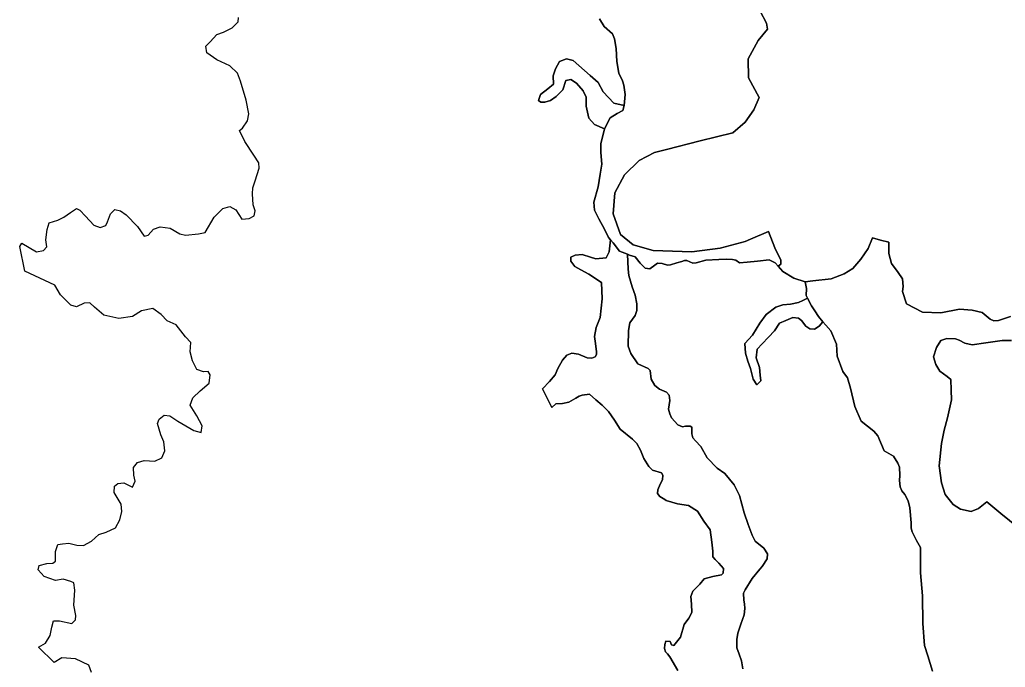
# Model space of a CAD drawing. Header units: inches. Extents: x 288635 to 1232953, y 676945 to 1655780.
# Drawn here: x 390905 to 413082, y 1185321 to 1199889 of the extents above; entities that cross this region are included whole.
import ezdxf

# ---------------------------------------------------------------- set-up
doc = ezdxf.new("R2010")
doc.units = ezdxf.units.IN
doc.header["$MEASUREMENT"] = 0

msp = doc.modelspace()

# ---------------------------------------------------------------- linework, layer by layer
at = {"color": 1}
for points in [[(407569.0394, 1200082.0095), (407706.623, 1199812.134), (407733.0814, 1199679.842), (407521.4143, 1199420.5499), (407294.6937, 1199011.6447), (407304.4555, 1198579.1732), (407542.581, 1198139.964), (407426.1641, 1197859.5051), (407230.372, 1197584.3378), (406949.9131, 1197346.2124), (406214.37, 1197166.2953), (405457.6602, 1196970.5033), (405187.7846, 1196901.7115), (404843.8256, 1196721.7945), (404510.4499, 1196399.0021), (404293.4912, 1195996.8347), (404256.4494, 1195520.5837), (404425.7831, 1195060.2078), (404706.242, 1194822.0823), (405161.3262, 1194695.0821), (406029.1613, 1194668.6237), (406664.1626, 1194753.2905), (407230.372, 1194901.4575), (407349.2605, 1194951.9215), (407752.4098, 1195123.0444), (407897.948, 1194761.1143), (408030.0282, 1194481.7138), (408030.0282, 1194390.2736), (407971.2151, 1194341.4416), (407902.393, 1194416.5203), (407770.1011, 1194485.3121), (407505.2116, 1194457.0085), (407276.6111, 1194431.6085), (407101.9858, 1194422.0835), (407022.6106, 1194479.2336), (406946.4105, 1194495.1086), (406803.5352, 1194501.4586), (406635.2598, 1194495.1086), (406346.3343, 1194479.2336), (406124.0838, 1194418.9085), (406051.0587, 1194415.7335), (405917.7084, 1194476.0586), (405863.7333, 1194472.8836), (405806.5832, 1194453.8335), (405689.1079, 1194422.0835), (405552.5827, 1194377.6334), (405479.5575, 1194371.2834), (405358.9073, 1194406.2084), (405257.3071, 1194412.5585), (405198.252, 1194370.0134), (405081.4117, 1194288.7332), (404979.8115, 1194298.8932), (404868.0513, 1194410.6534), (404751.2111, 1194552.8937), (404629.2908, 1194593.5338), (404578.1326, 1194613.9971), (404400.6904, 1194684.974), (404258.4501, 1194872.9344), (404201.3248, 1194938.6284), (404156.8499, 1194989.7746), (404065.4097, 1195177.735), (403938.4094, 1195406.3354), (403841.8893, 1195604.4558), (403821.5692, 1195782.2562), (403918.0894, 1196127.6969), (403963.8095, 1196412.1775), (404004.4496, 1196640.7779), (403980.4571, 1196904.9384), (403980.4571, 1197094.3556), (404060.8906, 1197437.2562), (404192.1242, 1197678.5567), (404348.7579, 1197775.9236), (404475.7581, 1197843.6571), (404509.6248, 1197962.1906), (404525.2165, 1198206.7572), (404496.9248, 1198415.1582), (404471.5248, 1198512.5251), (404382.6246, 1198686.0921), (404340.2912, 1198952.7926), (404327.5911, 1199244.8932), (404289.4911, 1199460.7936), (404242.9243, 1199575.0938), (404056.6573, 1199740.1942), (403950.8237, 1199909.5279)], [(413199.6794, 1193209.3829), (412926.6289, 1193120.4827), (412825.0287, 1193114.1327), (412742.4785, 1193152.2328), (412558.3281, 1193304.6331), (412336.0777, 1193355.4332), (412050.3271, 1193380.8332), (411631.2263, 1193291.933), (411218.4755, 1193310.9831), (410857.2518, 1193495.1676), (410772.4853, 1193774.8969), (410781.0654, 1193887.3526), (410770.4821, 1194056.6862), (410675.2319, 1194204.8532), (410521.7732, 1194405.9369), (410463.5648, 1194633.4791), (410458.2731, 1194882.1879), (410273.0644, 1194929.813), (410093.1474, 1194982.7298), (409997.8972, 1194744.6043), (409833.8552, 1194501.1871), (409653.9382, 1194294.8117), (409458.1461, 1194173.1031), (409161.8122, 1194061.9779), (408749.0614, 1194014.3528), (408579.7277, 1193993.1861), (408320.4355, 1194077.8529), (408077.0183, 1194226.0199), (407971.2151, 1194341.4416), (408030.0282, 1194390.2736), (408030.0282, 1194481.7138), (407897.948, 1194761.1143), (407752.4098, 1195123.0444), (407349.2605, 1194951.9215), (407230.372, 1194901.4575), (406664.1626, 1194753.2905), (406029.1613, 1194668.6237), (405161.3262, 1194695.0821), (404706.242, 1194822.0823), (404425.7831, 1195060.2078), (404256.4494, 1195520.5837), (404293.4912, 1195996.8347), (404510.4499, 1196399.0021), (404843.8256, 1196721.7945), (405187.7846, 1196901.7115), (405457.6602, 1196970.5033), (406214.37, 1197166.2953), (406949.9131, 1197346.2124), (407230.372, 1197584.3378), (407426.1641, 1197859.5051), (407542.581, 1198139.964), (407304.4555, 1198579.1732), (407294.6937, 1199011.6447), (407521.4143, 1199420.5499), (407733.0814, 1199679.842), (407706.623, 1199812.134), (407569.0394, 1200082.0095)], [(392524.2235, 1185203.3394), (392460.7233, 1185372.6731), (392159.0977, 1185510.2567), (391852.1805, 1185536.7151), (391677.5551, 1185425.5898), (391328.3044, 1185774.8405), (391487.0547, 1185864.7991), (391587.5966, 1186034.1327), (391624.6383, 1186224.6331), (391666.9718, 1186367.5084), (391799.2637, 1186367.5084), (392074.4309, 1186309.2999), (392159.0977, 1186388.6751), (392168.7576, 1186485.3709), (392124.4549, 1186718.6773), (392144.7749, 1187053.958), (392119.3749, 1187221.5983), (392053.3348, 1187252.0784), (391880.6144, 1187302.8785), (391712.9741, 1187277.4784), (391458.9736, 1187363.8386), (391321.8133, 1187516.2389), (391342.1333, 1187607.6791), (391514.8537, 1187653.3992), (391646.9339, 1187663.5592), (391712.9741, 1187709.2793), (391712.9741, 1187922.6397), (391763.7742, 1188080.12), (391870.4544, 1188100.4401), (392012.6947, 1188115.6801), (392190.495, 1188069.96), (392342.8953, 1188059.8), (392520.6957, 1188161.4002), (392683.256, 1188308.7205), (392850.8963, 1188359.5206), (393064.2568, 1188456.0408), (393160.777, 1188638.9212), (393206.4971, 1188826.8815), (393186.177, 1188989.4419), (393033.7767, 1189253.6024), (393038.8567, 1189395.8427), (393109.9769, 1189456.8028), (393247.1371, 1189472.0428), (393440.1775, 1189370.4426), (393501.1376, 1189507.6029), (393470.6576, 1189639.6832), (393465.5776, 1189817.4835), (393551.9377, 1189929.2437), (393704.3381, 1189974.9638), (393948.1785, 1189959.7238), (394105.6589, 1190035.924), (394171.699, 1190188.3243), (394146.2989, 1190396.6047), (394080.2588, 1190554.085), (394004.0587, 1190803.0055), (394044.6987, 1190904.6057), (394156.459, 1190990.9659), (394283.4592, 1190980.8059), (394461.2596, 1190858.8856), (394821.9403, 1190645.5252), (394989.5806, 1190604.8851), (395009.9007, 1190752.2054), (394893.0604, 1190980.8059), (394740.6601, 1191219.5663), (394801.6202, 1191382.1267), (394964.1806, 1191539.607), (395167.381, 1191712.3273), (395187.701, 1191900.2877), (395147.0609, 1191976.4878), (395040.3807, 1191971.4078), (394893.0604, 1192017.1279), (394791.4602, 1192215.2483), (394740.6601, 1192418.4487), (394755.9002, 1192626.7291), (394633.9799, 1192758.8094), (394425.6995, 1193028.0499), (394222.4991, 1193114.4101), (394090.4188, 1193256.6504), (393902.4584, 1193393.8107), (393643.3779, 1193337.9306), (393445.2575, 1193216.0103), (393135.3769, 1193170.2902), (392795.0162, 1193246.4904), (392591.8158, 1193424.2907), (392480.0556, 1193520.8109), (392358.1354, 1193515.7309), (392185.415, 1193429.3707), (392058.4148, 1193470.0108), (391824.7343, 1193703.6913), (391697.734, 1193917.0517), (391474.2136, 1194023.7319), (391017.0127, 1194232.0124), (390905.2525, 1194785.7335), (390956.0526, 1194861.9336), (391286.2532, 1194668.8932), (391443.7335, 1194694.2933), (391514.8537, 1194780.6535), (391494.5336, 1194938.1338), (391525.0137, 1195166.7342), (391570.7338, 1195319.1345), (391763.7742, 1195380.0946), (391895.8544, 1195446.1348), (392048.2547, 1195552.815), (392185.415, 1195639.1752), (392256.5352, 1195603.6151), (392388.6154, 1195466.4548), (392576.5758, 1195268.3344), (392713.7361, 1195217.5343), (392840.7363, 1195263.2544), (392881.3764, 1195344.5346), (392947.4165, 1195522.3349), (393049.0167, 1195618.8551), (393176.017, 1195593.4551), (393303.0173, 1195502.0149), (393551.9377, 1195237.8544), (393704.3381, 1195019.4139), (393795.7782, 1195044.814), (393917.6985, 1195176.8942), (394065.0188, 1195227.6943), (394288.5392, 1195202.2943), (394506.9797, 1195070.214), (394633.9799, 1195044.814), (394928.6205, 1195070.214), (395081.0208, 1195105.7741), (395279.1412, 1195451.2148), (395472.1816, 1195639.1752), (395634.7419, 1195689.9753), (395766.8222, 1195613.7751), (395903.9825, 1195405.4947), (396071.6228, 1195420.7347), (396178.303, 1195476.6148), (396206.3619, 1195592.2226), (396155.5618, 1195724.3029), (396145.4018, 1195973.2234), (396150.4818, 1196105.3036), (396201.2819, 1196267.864), (396292.7221, 1196552.3445), (396282.5621, 1196669.1848), (396170.8019, 1196841.9051), (395972.6815, 1197151.7857), (395850.7612, 1197400.7062), (395921.8814, 1197451.5063), (396028.5616, 1197614.0666), (396064.1217, 1197771.547), (395998.0815, 1198081.4276), (395876.1613, 1198508.1484), (395805.0411, 1198685.9488), (395632.3208, 1198848.5091), (395337.6802, 1198985.6694), (395119.2398, 1199143.1497), (395093.8397, 1199295.55), (395190.3599, 1199392.0702), (395337.6802, 1199554.6305), (395490.0805, 1199610.5106), (395683.1209, 1199707.0308), (395820.2812, 1199839.1111), (395830.4412, 1199940.7113)], [(403950.8237, 1199909.5279), (404056.6573, 1199740.1942), (404242.9243, 1199575.0938), (404289.4911, 1199460.7936), (404327.5911, 1199244.8932), (404340.2912, 1198952.7926), (404382.6246, 1198686.0921), (404471.5248, 1198512.5251), (404496.9248, 1198415.1582), (404525.2165, 1198206.7572), (404509.6248, 1197962.1906), (404276.791, 1198011.0152), (404035.4906, 1198265.0157), (403920.1505, 1198479.1365), (403740.1942, 1198636.9511), (403358.1559, 1198971.9838), (403205.7556, 1199005.8505), (403053.3553, 1198950.817), (402964.4551, 1198781.4834), (402905.1883, 1198629.0831), (402917.8883, 1198438.5827), (402790.8881, 1198336.9825), (402625.7877, 1198205.7489), (402579.221, 1198074.5153), (402634.2544, 1198036.4152), (402723.1546, 1198036.4152), (402850.1549, 1198070.282), (402977.1551, 1198159.1821), (403129.5554, 1198311.5824), (403197.2889, 1198523.2495), (403307.3558, 1198544.4162), (403434.356, 1198459.7494), (403582.523, 1198290.4157), (403650.2565, 1198146.4821), (403650.2565, 1197947.515), (403709.5232, 1197672.3478), (403840.7568, 1197528.4142), (404060.8906, 1197437.2562), (403980.4571, 1197094.3556), (403980.4571, 1196904.9384), (404004.4496, 1196640.7779), (403963.8095, 1196412.1775), (403918.0894, 1196127.6969), (403821.5692, 1195782.2562), (403841.8893, 1195604.4558), (403938.4094, 1195406.3354), (404065.4097, 1195177.735), (404156.8499, 1194989.7746), (404201.3248, 1194938.6284), (404167.9423, 1194665.9068), (404100.2088, 1194534.6733), (403867.375, 1194513.5065), (403748.8414, 1194547.3733), (403562.5744, 1194606.6401), (403405.9407, 1194593.94), (403304.3405, 1194547.3733), (403304.3405, 1194458.4731), (403397.4741, 1194335.7062), (403528.7076, 1194263.7394), (403710.7413, 1194162.1392), (403994.3752, 1193975.8721), (404011.3086, 1193611.8047), (403964.7419, 1193192.7039), (403876.2386, 1192968.6455), (403840.6785, 1192760.3651), (403864.9712, 1192607.6683), (403887.3511, 1192420.4277), (403887.3511, 1192356.9276), (403850.3093, 1192306.6566), (403778.8717, 1192272.2607), (403673.0381, 1192282.8441), (403479.8919, 1192364.8651), (403331.725, 1192388.6776), (403212.6622, 1192341.0525), (403120.0579, 1192229.9273), (403016.8702, 1192044.7186), (402950.7242, 1191899.1975), (402829.0156, 1191753.6764), (402667.6195, 1191586.9885), (402876.6407, 1191168.946), (402971.8909, 1191248.3212), (403120.0579, 1191256.2587), (403257.6415, 1191288.0088), (403419.0376, 1191375.3214), (403493.1211, 1191422.9465), (403559.2671, 1191446.7591), (403723.8382, 1191464.9625), (403866.0785, 1191337.9622), (404013.3988, 1191216.042), (404155.6391, 1191078.8817), (404287.296, 1190882.5208), (404416.9421, 1190681.437), (404697.401, 1190453.8949), (404792.6512, 1190353.353), (404877.3181, 1190205.1861), (404946.1099, 1190017.3315), (405059.8809, 1189840.0604), (405144.5478, 1189752.7477), (405342.9857, 1189694.5392), (405377.3816, 1189644.2683), (405369.444, 1189535.7889), (405316.5273, 1189437.8929), (405266.2563, 1189310.8926), (405253.0271, 1189228.8716), (405305.9439, 1189162.7257), (405422.0694, 1189097.694), (405453.8992, 1189072.4497), (405707.8997, 1189001.3295), (405956.8202, 1188960.6894), (406160.0206, 1188833.6892), (406302.2609, 1188610.1687), (406439.4212, 1188412.0483), (406481.3224, 1188139.0595), (406498.2558, 1187935.8591), (406502.4892, 1187808.8589), (406553.2893, 1187745.3587), (406633.7227, 1187660.6919), (406739.5563, 1187542.1583), (406731.0896, 1187436.3248), (406692.9895, 1187398.2247), (406498.2558, 1187364.358), (406303.5221, 1187309.3245), (406210.3886, 1187190.791), (406049.5216, 1187034.1573), (406002.9548, 1186911.3904), (406024.1215, 1186737.8234), (406028.3549, 1186551.5563), (405960.6214, 1186424.5561), (405854.7879, 1186284.8558), (405774.3544, 1185996.9886), (405626.1874, 1185814.9549), (405571.154, 1185823.4216), (405541.5206, 1185903.8551), (405444.1537, 1185908.0884), (405422.987, 1185831.8882), (405414.5203, 1185742.9881), (405439.9204, 1185671.0213), (405478.0204, 1185624.4545), (405533.0539, 1185556.721), (405715.0876, 1185251.9204)], [(405715.0876, 1185251.9204), (405533.0539, 1185556.721), (405478.0204, 1185624.4545), (405439.9204, 1185671.0213), (405414.5203, 1185742.9881), (405422.987, 1185831.8882), (405444.1537, 1185908.0884), (405541.5206, 1185903.8551), (405571.154, 1185823.4216), (405626.1874, 1185814.9549), (405774.3544, 1185996.9886), (405854.7879, 1186284.8558), (405960.6214, 1186424.5561), (406028.3549, 1186551.5563), (406024.1215, 1186737.8234), (406002.9548, 1186911.3904), (406049.5216, 1187034.1573), (406210.3886, 1187190.791), (406303.5221, 1187309.3245), (406498.2558, 1187364.358), (406692.9895, 1187398.2247), (406731.0896, 1187436.3248), (406739.5563, 1187542.1583), (406633.7227, 1187660.6919), (406553.2893, 1187745.3587), (406502.4892, 1187808.8589), (406498.2558, 1187935.8591), (406481.3224, 1188139.0595), (406439.4212, 1188412.0483), (406302.2609, 1188610.1687), (406160.0206, 1188833.6892), (405956.8202, 1188960.6894), (405707.8997, 1189001.3295), (405453.8992, 1189072.4497), (405422.0694, 1189097.694), (405305.9439, 1189162.7257), (405253.0271, 1189228.8716), (405266.2563, 1189310.8926), (405316.5273, 1189437.8929), (405369.444, 1189535.7889), (405377.3816, 1189644.2683), (405342.9857, 1189694.5392), (405144.5478, 1189752.7477), (405059.8809, 1189840.0604), (404946.1099, 1190017.3315), (404877.3181, 1190205.1861), (404792.6512, 1190353.353), (404697.401, 1190453.8949), (404416.9421, 1190681.437), (404287.296, 1190882.5208), (404155.6391, 1191078.8817), (404013.3988, 1191216.042), (403866.0785, 1191337.9622), (403723.8382, 1191464.9625), (403559.2671, 1191446.7591), (403493.1211, 1191422.9465), (403419.0376, 1191375.3214), (403257.6415, 1191288.0088), (403120.0579, 1191256.2587), (402971.8909, 1191248.3212), (402876.6407, 1191168.946), (402667.6195, 1191586.9885), (402829.0156, 1191753.6764), (402950.7242, 1191899.1975), (403016.8702, 1192044.7186), (403120.0579, 1192229.9273), (403212.6622, 1192341.0525), (403331.725, 1192388.6776), (403479.8919, 1192364.8651), (403673.0381, 1192282.8441), (403778.8717, 1192272.2607), (403850.3093, 1192306.6566), (403887.3511, 1192356.9276), (403887.3511, 1192420.4277), (403864.9712, 1192607.6683), (403840.6785, 1192760.3651), (403876.2386, 1192968.6455), (403964.7419, 1193192.7039), (404011.3086, 1193611.8047), (403994.3752, 1193975.8721), (403710.7413, 1194162.1392), (403528.7076, 1194263.7394), (403397.4741, 1194335.7062), (403304.3405, 1194458.4731), (403304.3405, 1194547.3733), (403405.9407, 1194593.94), (403562.5744, 1194606.6401), (403748.8414, 1194547.3733), (403867.375, 1194513.5065), (404100.2088, 1194534.6733), (404167.9423, 1194665.9068), (404201.3248, 1194938.6284), (404258.4501, 1194872.9344), (404400.6904, 1194684.974), (404578.1326, 1194613.9971), (404578.1326, 1194613.9971), (404595.5098, 1194276.4394), (404608.2098, 1194132.5058), (404688.6433, 1193878.5053), (404756.3768, 1193692.2382), (404794.4768, 1193497.5045), (404794.4768, 1193345.1042), (404756.3768, 1193235.0373), (404633.6099, 1193069.937), (404604.3733, 1192899.3245), (404599.0817, 1192547.428), (404654.6443, 1192378.0943), (404810.7488, 1192147.9063), (405043.5826, 1192044.7186), (405091.2076, 1191999.7394), (405115.0202, 1191803.9473), (405194.3954, 1191663.7179), (405302.8747, 1191576.4052), (405456.3334, 1191510.2592), (405519.8335, 1191444.1133), (405530.4169, 1191325.0505), (405507.0276, 1191131.2296), (405533.486, 1191025.3961), (405573.1736, 1190932.7917), (405716.0489, 1190776.6872), (405819.2366, 1190731.708), (405885.3826, 1190744.9372), (405988.5703, 1190742.2913), (406028.2579, 1190721.1246), (406030.9037, 1190575.6035), (406052.0704, 1190480.3533), (406109.2205, 1190413.5723), (406231.1408, 1190286.5721), (406373.381, 1190032.5716), (406601.9815, 1189803.9711), (406769.6218, 1189682.0509), (406977.9023, 1189428.0504), (407099.8225, 1189189.2899), (407206.5027, 1188798.1291), (407298.3574, 1188536.9937), (407387.2576, 1188291.4598), (407454.9911, 1188155.9929), (407645.4914, 1187999.3592), (407730.1583, 1187872.359), (407725.9249, 1187758.0588), (407611.6247, 1187588.7251), (407560.0555, 1187528.3514), (407386.1993, 1187318.8495), (407227.4489, 1187067.4949), (407190.4072, 1186985.4739), (407201.1653, 1186828.4005), (407213.6906, 1186746.2901), (407217.9239, 1186644.6899), (407209.4572, 1186504.9896), (407129.0237, 1186293.3225), (407061.2903, 1186085.8888), (407040.1236, 1185946.1885), (407040.1236, 1185759.9214), (407095.157, 1185615.9878), (407145.9571, 1185463.5875), (407175.5905, 1185285.7872)], [(411444.9704, 1185231.0153), (411338.2902, 1185581.536), (411262.0901, 1185815.2164), (411226.53, 1186307.9774), (411216.37, 1186927.7387), (411175.7299, 1187445.8997), (411175.7299, 1187801.5004), (411170.6499, 1188014.8608), (411084.2897, 1188172.3411), (410987.7695, 1188365.3815), (410965.9678, 1188454.4934), (410962.6618, 1188568.5521), (410934.2177, 1188906.9318), (410899.8218, 1189065.6821), (410823.0925, 1189205.9115), (410751.6549, 1189287.9325), (410717.259, 1189383.1827), (410698.7381, 1189523.4122), (410706.6756, 1189637.1832), (410705.3752, 1189820.7224), (410667.7289, 1189909.7046), (410566.1287, 1190072.2649), (410357.8483, 1190194.1852), (410215.608, 1190529.4659), (410124.1678, 1190636.1461), (409839.6872, 1190854.5865), (409697.4469, 1191184.7872), (409595.8467, 1191601.348), (409534.8866, 1191829.9485), (409428.2064, 1191972.1887), (409296.1261, 1192322.7094), (409285.9661, 1192586.87), (409153.8858, 1192891.6706), (409042.1256, 1193018.6708), (408974.3333, 1193095.5021), (408881.6759, 1193209.9454), (408795.4866, 1193337.4613), (408780.8021, 1193360.2222), (408723.4401, 1193449.1333), (408628.4399, 1193625.9386), (408600.1647, 1193684.1522), (408606.1861, 1193845.0191), (408579.7277, 1193993.1861), (408749.0614, 1194014.3528), (409161.8122, 1194061.9779), (409458.1461, 1194173.1031), (409653.9382, 1194294.8117), (409833.8552, 1194501.1871), (409997.8972, 1194744.6043), (410093.1474, 1194982.7298), (410273.0644, 1194929.813), (410458.2731, 1194882.1879), (410463.5648, 1194633.4791), (410521.7732, 1194405.9369), (410675.2319, 1194204.8532), (410770.4821, 1194056.6862), (410781.0654, 1193887.3526), (410772.4853, 1193774.8969), (410857.2518, 1193495.1676), (411218.4755, 1193310.9831), (411218.4755, 1193310.9831), (411631.2263, 1193291.933), (412050.3271, 1193380.8332), (412336.0777, 1193355.4332), (412558.3281, 1193304.6331), (412742.4785, 1193152.2328), (412825.0287, 1193114.1327), (412926.6289, 1193120.4827), (413199.6794, 1193209.3829)], [(407175.5905, 1185285.7872), (407145.9571, 1185463.5875), (407095.157, 1185615.9878), (407040.1236, 1185759.9214), (407040.1236, 1185946.1885), (407061.2903, 1186085.8888), (407129.0237, 1186293.3225), (407209.4572, 1186504.9896), (407217.9239, 1186644.6899), (407213.6906, 1186746.2901), (407201.1653, 1186828.4005), (407190.4072, 1186985.4739), (407227.4489, 1187067.4949), (407386.1993, 1187318.8495), (407560.0555, 1187528.3514), (407611.6247, 1187588.7251), (407725.9249, 1187758.0588), (407730.1583, 1187872.359), (407645.4914, 1187999.3592), (407454.9911, 1188155.9929), (407387.2576, 1188291.4598), (407298.3574, 1188536.9937), (407206.5027, 1188798.1291), (407099.8225, 1189189.2899), (406977.9023, 1189428.0504), (406769.6218, 1189682.0509), (406601.9815, 1189803.9711), (406373.381, 1190032.5716), (406231.1408, 1190286.5721), (406109.2205, 1190413.5723), (406052.0704, 1190480.3533), (406030.9037, 1190575.6035), (406028.2579, 1190721.1246), (405988.5703, 1190742.2913), (405885.3826, 1190744.9372), (405819.2366, 1190731.708), (405716.0489, 1190776.6872), (405573.1736, 1190932.7917), (405533.486, 1191025.3961), (405507.0276, 1191131.2296), (405530.4169, 1191325.0505), (405519.8335, 1191444.1133), (405456.3334, 1191510.2592), (405302.8747, 1191576.4052), (405194.3954, 1191663.7179), (405115.0202, 1191803.9473), (405091.2076, 1191999.7394), (405043.5826, 1192044.7186), (404810.7488, 1192147.9063), (404654.6443, 1192378.0943), (404599.0817, 1192547.428), (404604.3733, 1192899.3245), (404633.6099, 1193069.937), (404756.3768, 1193235.0373), (404794.4768, 1193345.1042), (404794.4768, 1193497.5045), (404756.3768, 1193692.2382), (404688.6433, 1193878.5053), (404608.2098, 1194132.5058), (404595.5098, 1194276.4394), (404578.1326, 1194613.9971), (404629.2908, 1194593.5338), (404751.2111, 1194552.8937), (404868.0513, 1194410.6534), (404979.8115, 1194298.8932), (404979.8115, 1194298.8932), (405081.4117, 1194288.7332), (405198.252, 1194370.0134), (405257.3071, 1194412.5585), (405358.9073, 1194406.2084), (405479.5575, 1194371.2834), (405552.5827, 1194377.6334), (405689.1079, 1194422.0835), (405806.5832, 1194453.8335), (405863.7333, 1194472.8836), (405917.7084, 1194476.0586), (406051.0587, 1194415.7335), (406124.0838, 1194418.9085), (406346.3343, 1194479.2336), (406635.2598, 1194495.1086), (406803.5352, 1194501.4586), (406946.4105, 1194495.1086), (407022.6106, 1194479.2336), (407101.9858, 1194422.0835), (407276.6111, 1194431.6085), (407505.2116, 1194457.0085), (407770.1011, 1194485.3121), (407902.393, 1194416.5203), (407971.2151, 1194341.4416), (408077.0183, 1194226.0199), (408320.4355, 1194077.8529), (408579.7277, 1193993.1861), (408606.1861, 1193845.0191), (408600.1647, 1193684.1522), (408628.4399, 1193625.9386), (408527.7133, 1193576.1271), (408432.7324, 1193529.157), (408251.757, 1193487.8819), (408080.3067, 1193478.3569), (407921.5563, 1193421.2068), (407702.4809, 1193259.2815), (407559.6056, 1193065.6061), (407397.6803, 1192792.5556), (407225.1716, 1192602.0552), (407235.755, 1192390.3881), (407288.6717, 1192205.1794), (407346.8802, 1192046.4291), (407410.3803, 1191803.0119), (407489.7555, 1191676.0117), (407579.714, 1191765.9702), (407563.839, 1191892.9704), (407547.9639, 1192067.5958), (407473.8804, 1192279.2629), (407500.3388, 1192475.0549), (407611.464, 1192596.7635), (407754.3393, 1192744.9305), (407886.6313, 1192893.0974), (408003.0482, 1193062.4311), (408145.9235, 1193125.9312), (408299.3821, 1193189.4314), (408431.674, 1193173.5563), (408495.1741, 1193120.6395), (408595.716, 1192998.931), (408680.3829, 1192935.4308), (408791.5081, 1192930.1392), (408897.3416, 1192998.931), (408974.3333, 1193095.5021), (409042.1256, 1193018.6708), (409153.8858, 1192891.6706), (409285.9661, 1192586.87), (409296.1261, 1192322.7094), (409428.2064, 1191972.1887), (409534.8866, 1191829.9485), (409595.8467, 1191601.348), (409697.4469, 1191184.7872), (409839.6872, 1190854.5865), (410124.1678, 1190636.1461), (410215.608, 1190529.4659), (410357.8483, 1190194.1852), (410566.1287, 1190072.2649), (410667.7289, 1189909.7046), (410705.3752, 1189820.7224), (410706.6756, 1189637.1832), (410698.7381, 1189523.4122), (410717.259, 1189383.1827), (410751.6549, 1189287.9325), (410823.0925, 1189205.9115), (410899.8218, 1189065.6821), (410934.2177, 1188906.9318), (410962.6618, 1188568.5521), (410965.9678, 1188454.4934), (410987.7695, 1188365.3815), (411084.2897, 1188172.3411), (411170.6499, 1188014.8608), (411175.7299, 1187801.5004), (411175.7299, 1187445.8997), (411216.37, 1186927.7387), (411226.53, 1186307.9774), (411262.0901, 1185815.2164), (411338.2902, 1185581.536), (411444.9704, 1185231.0153)], [(413218.7295, 1192675.9818), (413015.5291, 1192669.6318), (412647.2283, 1192618.8317), (412336.0777, 1192574.3816), (412170.9774, 1192612.4817), (412043.9771, 1192682.3318), (411961.4269, 1192714.0819), (411764.5766, 1192720.4319), (411631.2263, 1192675.9818), (411535.9761, 1192517.2315), (411467.5702, 1192308.4374), (411520.0064, 1192130.7539), (411609.9649, 1191982.5869), (411774.0069, 1191866.17), (411853.3821, 1191792.0865), (411863.9654, 1191559.2527), (411869.2571, 1191337.0023), (411779.2986, 1190929.5431), (411707.1487, 1190656.9768), (411647.0067, 1190352.7503), (411594.0899, 1189850.041), (411647.0067, 1189469.0402), (411726.3818, 1189209.748), (411906.2988, 1188982.2059), (412075.6325, 1188881.664), (412313.758, 1188823.4556), (412483.0917, 1188892.2474), (412668.3004, 1189040.4143), (412980.5093, 1188781.1222), (413372.0934, 1188468.9132)], [(413372.0934, 1188468.9132), (412980.5093, 1188781.1222), (412668.3004, 1189040.4143), (412483.0917, 1188892.2474), (412313.758, 1188823.4556), (412075.6325, 1188881.664), (411906.2988, 1188982.2059), (411726.3818, 1189209.748), (411647.0067, 1189469.0402), (411594.0899, 1189850.041), (411647.0067, 1190352.7503), (411707.1487, 1190656.9768), (411779.2986, 1190929.5431), (411869.2571, 1191337.0023), (411863.9654, 1191559.2527), (411853.3821, 1191792.0865), (411774.0069, 1191866.17), (411609.9649, 1191982.5869), (411520.0064, 1192130.7539), (411467.5702, 1192308.4374), (411535.9761, 1192517.2315), (411631.2263, 1192675.9818), (411764.5766, 1192720.4319), (411961.4269, 1192714.0819), (412043.9771, 1192682.3318), (412170.9774, 1192612.4817), (412336.0777, 1192574.3816), (412647.2283, 1192618.8317), (413015.5291, 1192669.6318), (413218.7295, 1192675.9818)]]:
    msp.add_lwpolyline(points, dxfattribs=at)
for points in [[(403740.1942, 1198636.9511), (403920.1505, 1198479.1365), (404035.4906, 1198265.0157), (404276.791, 1198011.0152), (404509.6248, 1197962.1906), (404475.7581, 1197843.6571), (404348.7579, 1197775.9236), (404192.1242, 1197678.5567), (404060.8906, 1197437.2562), (403840.7568, 1197528.4142), (403709.5232, 1197672.3478), (403650.2565, 1197947.515), (403650.2565, 1198146.4821), (403582.523, 1198290.4157), (403434.356, 1198459.7494), (403307.3558, 1198544.4162), (403197.2889, 1198523.2495), (403129.5554, 1198311.5824), (402977.1551, 1198159.1821), (402850.1549, 1198070.282), (402723.1546, 1198036.4152), (402634.2544, 1198036.4152), (402579.221, 1198074.5153), (402625.7877, 1198205.7489), (402790.8881, 1198336.9825), (402917.8883, 1198438.5827), (402905.1883, 1198629.0831), (402964.4551, 1198781.4834), (403053.3553, 1198950.817), (403205.7556, 1199005.8505), (403358.1559, 1198971.9838), (403740.1942, 1198636.9511)], [(408881.6759, 1193209.9454), (408974.3333, 1193095.5021), (408897.3416, 1192998.931), (408791.5081, 1192930.1392), (408680.3829, 1192935.4308), (408595.716, 1192998.931), (408495.1741, 1193120.6395), (408431.674, 1193173.5563), (408299.3821, 1193189.4314), (408145.9235, 1193125.9312), (408003.0482, 1193062.4311), (407886.6313, 1192893.0974), (407754.3393, 1192744.9305), (407611.464, 1192596.7635), (407500.3388, 1192475.0549), (407473.8804, 1192279.2629), (407547.9639, 1192067.5958), (407563.839, 1191892.9704), (407579.714, 1191765.9702), (407489.7555, 1191676.0117), (407410.3803, 1191803.0119), (407346.8802, 1192046.4291), (407288.6717, 1192205.1794), (407235.755, 1192390.3881), (407225.1716, 1192602.0552), (407397.6803, 1192792.5556), (407559.6056, 1193065.6061), (407702.4809, 1193259.2815), (407921.5563, 1193421.2068), (408080.3067, 1193478.3569), (408251.757, 1193487.8819), (408432.7324, 1193529.157), (408527.7133, 1193576.1271), (408628.4399, 1193625.9386), (408723.4401, 1193449.1333), (408780.8021, 1193360.2222), (408795.4866, 1193337.4613), (408881.6759, 1193209.9454)]]:
    msp.add_lwpolyline(points, close=True, dxfattribs=at)

doc.saveas('drawing.dxf')
